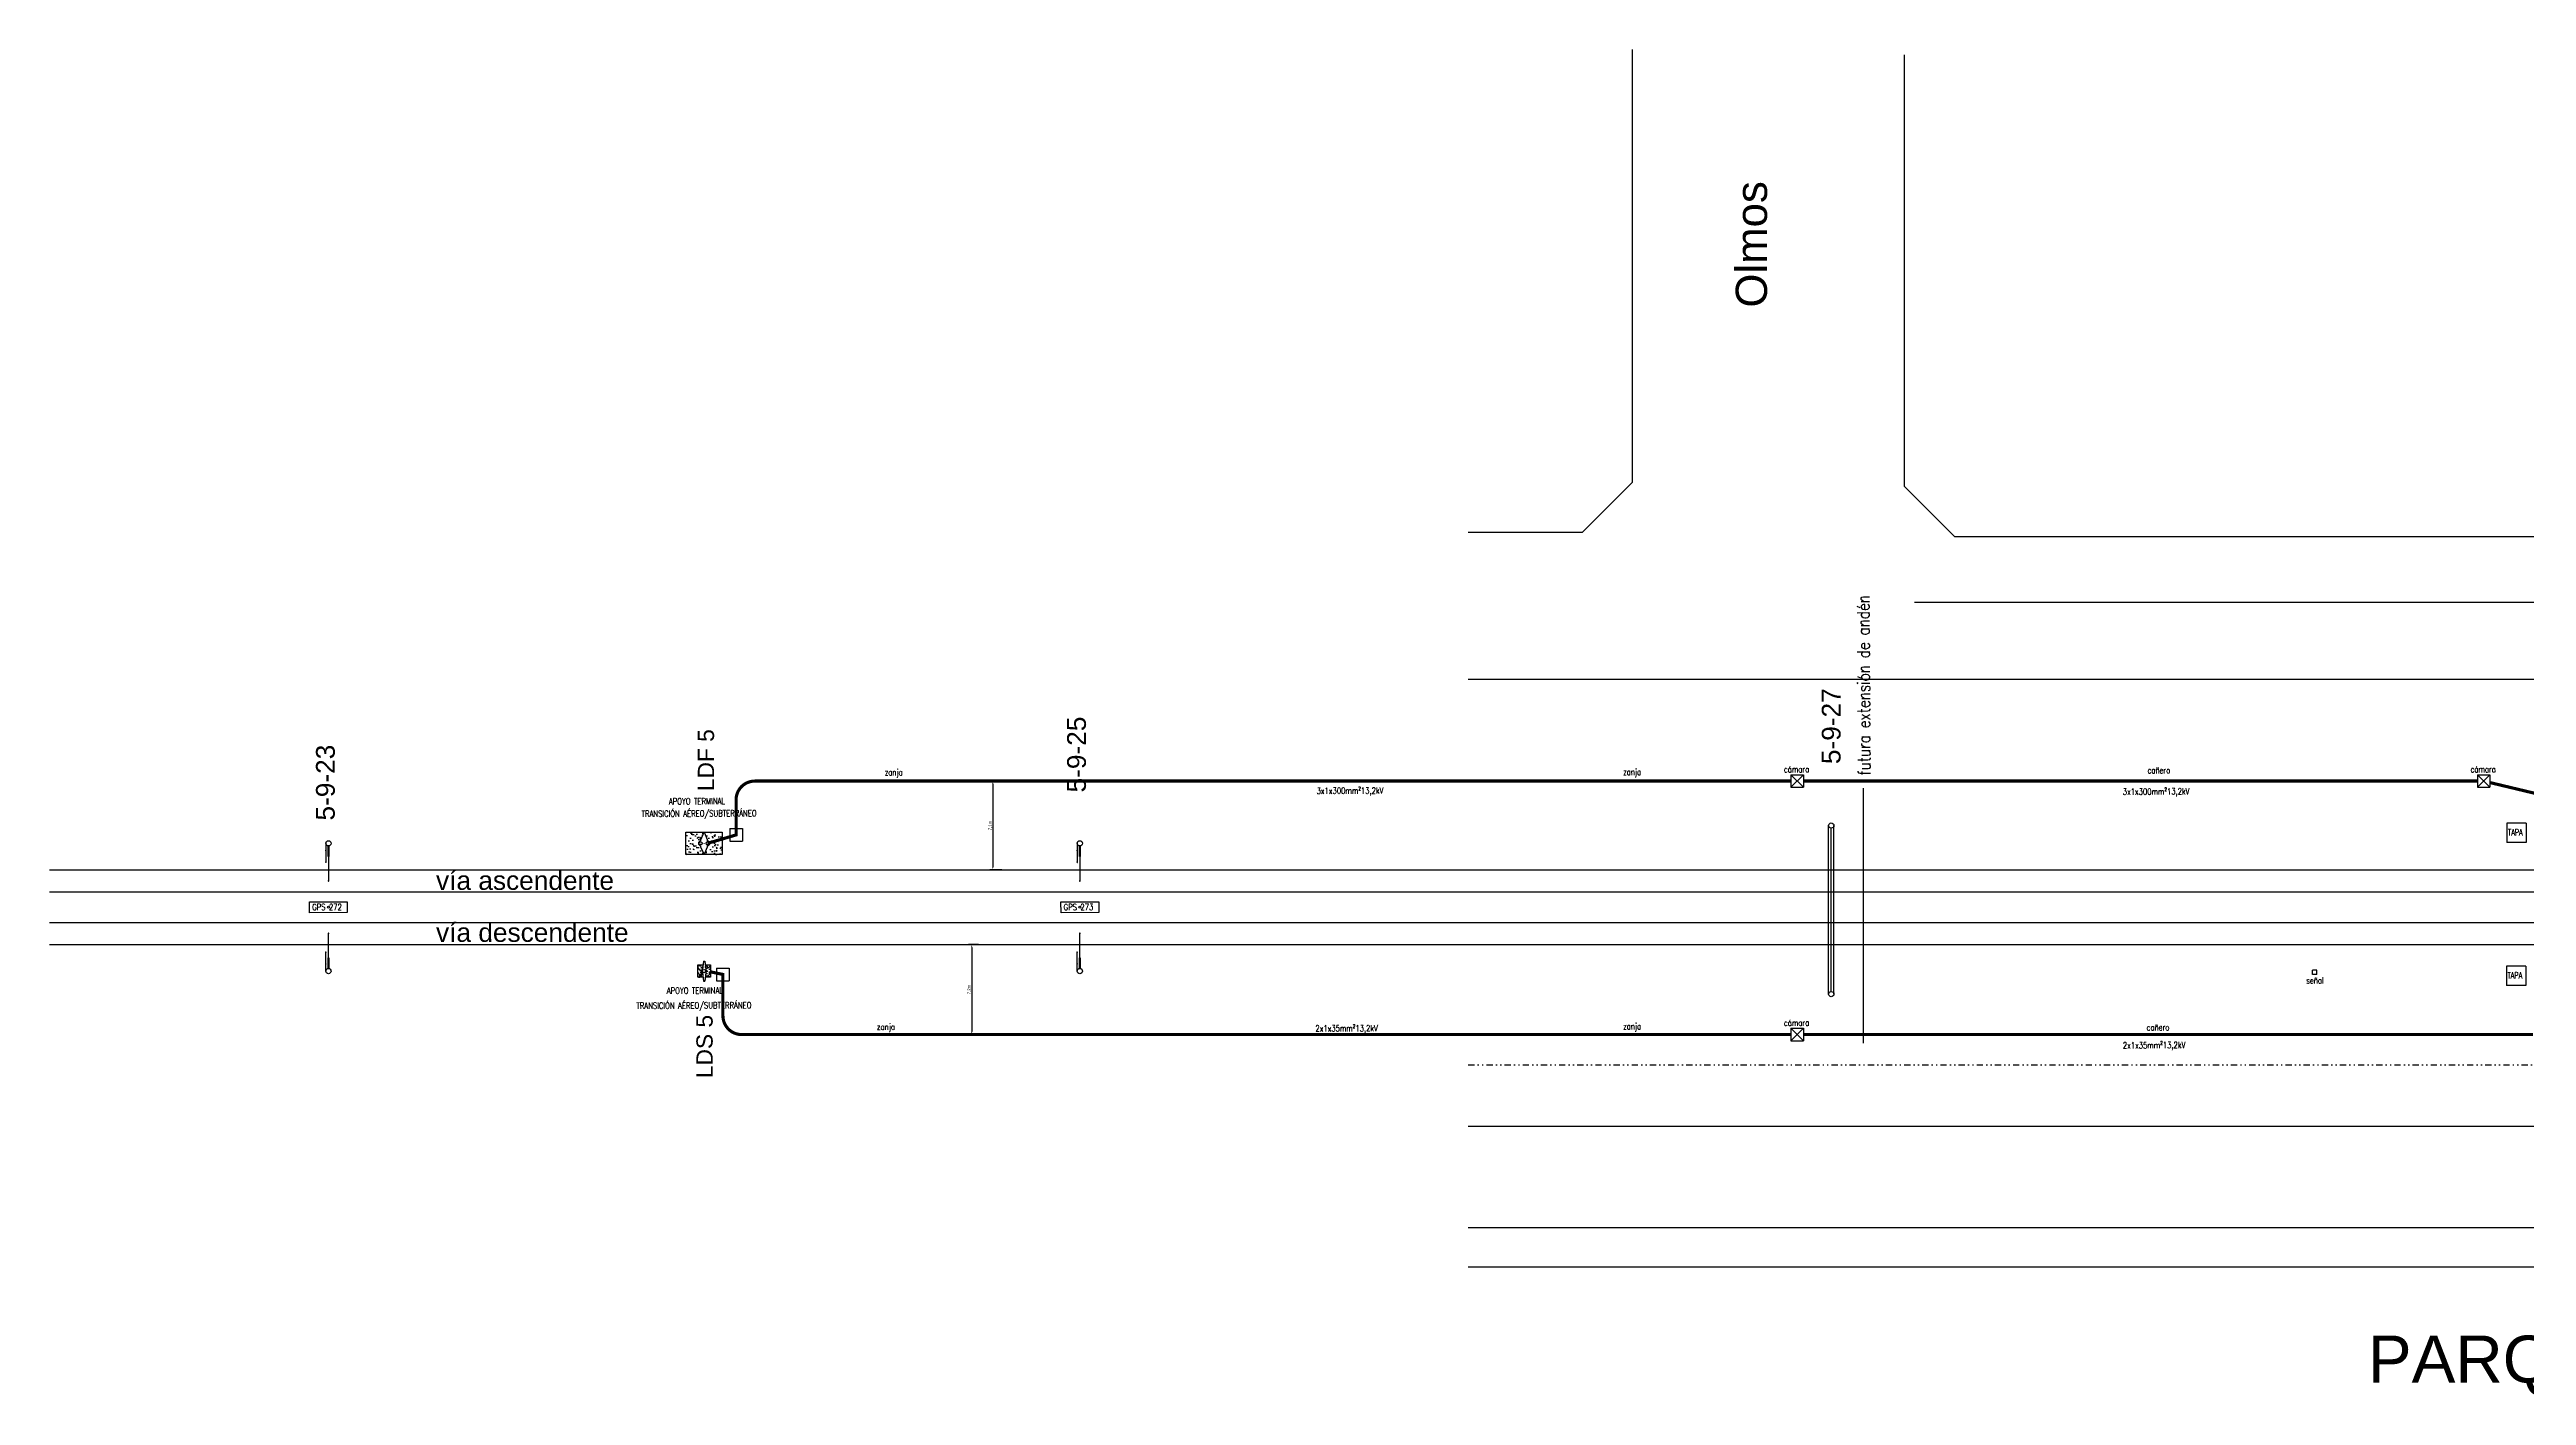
# Model space of a CAD drawing. Header units: millimetres. Extents: x 2221 to 2794, y 740 to 870.
# Drawn here: x 2220.9 to 2418.7, y 739.9 to 847.4 of the extents above; entities that cross this region are included whole.
import ezdxf

# ---------------------------------------------------------------- set-up
doc = ezdxf.new("R2010")
doc.units = ezdxf.units.MM
doc.linetypes.add('DIVIDE', pattern=[1.25, 0.5, -0.25, 0, -0.25, 0, -0.25])
doc.linetypes.add('HIDDEN2', pattern=[4.7625, 3.175, -1.5875])
for name, color, linetype in [('CALLES', 8, 'Continuous'), ('LINEA02', 8, 'Continuous'), ('n° de postación', 1, 'Continuous'), ('postes catenaria', 4, 'Continuous'), ('textos', 7, 'Continuous'), ('Textos catenaria', 7, 'Continuous'), ('TITULO', 8, 'DIVIDE'), ('vías', 8, 'Continuous')]:
    doc.layers.add(name, color=color, linetype=linetype)
doc.styles.add('ROMANS', font='arial.ttf', dxfattribs={"width": 0.7})
doc.styles.add('SIMPLEX', font='simplex.shx', dxfattribs={"width": 0.75})
doc.dimstyles.new('ISO-25', dxfattribs={"dimtxt": 0.25, "dimasz": 0.25, "dimexe": 0.25, "dimexo": 0.1, "dimgap": 0.05, "dimtad": 1, "dimtxsty": 'Standard', "dimcen": 0.25, "dimadec": 0, "dimazin": 0, "dimtfac": 1, "dimtmove": 0, "dimatfit": 3, "dimfxl": 1, "dimarcsym": 0})
pattern_1 = [(50, (-2624.04677, -773.78864), (0.45546167, -0.039847714), [0.047625, -0.523875]), (355, (-2624.04677, -773.78864), (-0.088107065, 0.47764161), [0.0381, -0.4191]), (100.451, (-2624.0088, -773.79196), (0.367356254, 0.43779172), [0.040475, -0.445225]), (46.1842, (-2624.04677, -773.66164), (0.6776976, -0.10510582), [0.0714375, -0.7858125]), (96.6356, (-2623.9903, -773.6704), (0.59351059, 0.61856389), [0.0607125, -0.6678375]), (351.184, (-2624.0468, -773.66164), (0.59351151, 0.6185628), [0.05715, -0.62865]), (21, (-2623.98327, -773.6934), (0.3790372, -0.255663796), [0.047625, -0.523875]), (326, (-2623.98327, -773.6934), (0.15450507, 0.460469915), [0.0381, -0.4191]), (71.4514, (-2623.9517, -773.7147), (0.53354123, 0.204807144), [0.040475, -0.445225]), (37.5, (-2624.04677, -773.78864), (0.007721508, 0.211387597), [0, -0.41402, 0, -0.42545, 0, -0.4206875]), (7.5, (-2624.04677, -773.78864), (0.167049156, 0.250451437), [0, -0.24257, 0, -0.404495, 0, -0.1603375]), (327.5, (-2624.18837, -773.78864), (0.338976488, -0.01432186), [0, -0.15875, 0, -0.4953, 0, -0.657225]), (317.5, (-2624.25187, -773.78864), (0.370322953, 0.063566228), [0, -0.206375, 0, -0.32893, 0, -0.466725])]

# ---------------------------------------------------------------- blocks, each defined once
blk = doc.blocks.new('estructura tipo A con base')
h = blk.add_hatch()
h.set_pattern_fill('AR-CONC', color=8, scale=0.005, style=0)
h.set_pattern_definition([(50, (-2627.5983, -783.80706), (0.91092334, -0.07969543), [0.09525, -1.04775]), (355, (-2627.5983, -783.8071), (-0.17621413, 0.9552832), [0.0762, -0.8382]), (100.451, (-2627.5224, -783.8137), (0.7347125, 0.87558344), [0.08095, -0.89045]), (46.1842, (-2627.5983, -783.5531), (1.3553952, -0.21021164), [0.142875, -1.571625]), (96.6356, (-2627.4854, -783.5706), (1.1870212, 1.2371278), [0.121425, -1.335675]), (351.184, (-2627.5983, -783.553), (1.187023, 1.2371256), [0.1143, -1.2573]), (21, (-2627.4713, -783.61656), (0.7580744, -0.5113276), [0.09525, -1.04775]), (326, (-2627.4713, -783.6166), (0.30901014, 0.92093983), [0.0762, -0.8382]), (71.4514, (-2627.4081, -783.6592), (1.06708245, 0.4096143), [0.08095, -0.89045]), (37.5, (-2627.5983, -783.80706), (0.015443016, 0.422775194), [0, -0.82804, 0, -0.8509, 0, -0.841375]), (7.5, (-2627.5983, -783.80706), (0.33409831, 0.500902874), [0, -0.48514, 0, -0.80899, 0, -0.320675]), (327.5, (-2627.88152, -783.80706), (0.677952976, -0.02864372), [0, -0.3175, 0, -0.9906, 0, -1.31445]), (317.5, (-2628.0085, -783.80706), (0.74064591, 0.12713246), [0, -0.41275, 0, -0.65786, 0, -0.93345])])
h.paths.add_polyline_path([(-1.45, -0.9), (1.45, -0.9), (1.45, 0.9), (-1.45, 0.9)])
h.paths.add_polyline_path([(-0.28, 0.18), (-0.28, 0.25), (-0.05, 0.8), (0.05, 0.8), (0.28, 0.28), (0.28, 0.18, -1), (0.28, -0.18), (0.28, -0.28), (0.05, -0.8), (-0.05, -0.8), (-0.28, -0.28), (-0.28, -0.18, -1)], flags=16)
h.paths.add_polyline_path([(-0.15, 0, -1), (-0.41, 0, -1)], flags=0)
h.paths.add_polyline_path([(0, 0, -1), (0, 0, -1)], flags=0)
h.paths.add_polyline_path([(0.41, 0, -1), (0.15, 0, -1)], flags=0)
blk.add_lwpolyline([(1.45, -0.9), (-1.45, -0.9), (-1.45, 0.9), (1.45, 0.9)], close=True)
at = {"color": 6}
blk.add_lwpolyline([(-0.28, -0.28), (-0.05, -0.8), (0.05, -0.8), (0.28, -0.28), (0.28, -0.18, 1), (0.28, 0.18), (0.28, 0.28), (0.05, 0.8), (-0.05, 0.8), (-0.28, 0.25), (-0.28, 0.18, 1), (-0.28, -0.18)], format="xyb", close=True, dxfattribs=at)
for centre, radius in [((-0.28, 0), 0.13), ((0, 0), 0.0021), ((0.28, 0), 0.13)]:
    blk.add_circle(centre, radius, dxfattribs=at)
blk = doc.blocks.new('estructura terminal o retención para LDS')
h = blk.add_hatch()
h.set_pattern_fill('AR-CONC', color=8, scale=0.0025, style=0)
h.set_pattern_definition(pattern_1)
h.paths.add_polyline_path([(-0.5, -0.5), (-0.09, -0.5), (-0.14, -0.11, -0.352658), (-0.14, 0.11), (-0.09, 0.5), (-0.5, 0.5)])
h = blk.add_hatch()
h.set_pattern_fill('AR-CONC', color=8, scale=0.0025, style=0)
h.set_pattern_definition(pattern_1)
h.paths.add_polyline_path([(0.14, -0.11), (0.09, -0.5), (0.5, -0.5), (0.5, 0.5), (0.09, 0.5), (0.14, 0.11, -0.352658)])
at = {"color": 6}
for p, q in [((-0.05, 0.8), (-0.14, 0.11)), ((-0.05, 0.8), (0.05, 0.8)), ((0.05, 0.8), (0.14, 0.11)), ((-0.14, -0.11), (-0.05, -0.8)), ((-0.05, -0.8), (0.05, -0.8)), ((0.14, -0.11), (0.05, -0.8))]:
    blk.add_line(p, q, dxfattribs=at)
for points in [[(-0.09, -0.5), (-0.5, -0.5), (-0.5, 0.5), (-0.09, 0.5)], [(0.09, 0.5), (0.5, 0.5), (0.5, -0.5), (0.09, -0.5)]]:
    blk.add_lwpolyline(points)
blk.add_circle((0, 0), 0.13, dxfattribs=at)
for start, end in [(141.1488, 218.8512), (321.1488, 38.8512)]:
    blk.add_arc((0, 0), 0.18, start, end, dxfattribs=at)
blk = doc.blocks.new('cámara LDF-LDS')
at = {"color": 6}
for p, q in [((-0.5, 0.5), (0.5, 0.5)), ((-0.5, 0.5), (-0.5, -0.5)), ((-0.5, 0.5), (0.5, -0.5)), ((0.5, 0.5), (-0.5, -0.5)), ((0.5, 0.5), (0.5, -0.5)), ((-0.5, -0.5), (0.5, -0.5))]:
    blk.add_line(p, q, dxfattribs=at)
blk = doc.blocks.new('*D11')
at = {"color": 0, "lineweight": -2, "transparency": 16777216}
for p, q in [((2296.99, 788.98), (2296.01, 788.98)), ((2296.26, 788.73), (2296.26, 782.13)), ((2296.99, 781.88), (2296.01, 781.88))]:
    blk.add_line(p, q, dxfattribs=at)
at = {"color": 0, "transparency": 16777216}
for points in [[(2296.22, 788.73), (2296.3, 788.73), (2296.26, 788.98)], [(2296.22, 782.13), (2296.3, 782.13), (2296.26, 781.88)]]:
    blk.add_solid(points, dxfattribs=at)
at = {"layer": 'Defpoints', "color": 0, "transparency": 16777216}
for p in [(2297.09, 788.98), (2296.26, 781.88), (2297.09, 781.88)]:
    blk.add_point(p, dxfattribs=at)
at = {"color": 0, "transparency": 16777216, "insert": (2296.06, 785.43), "char_height": 0.25, "attachment_point": 5, "rotation": 90}
blk.add_mtext('7,1m', dxfattribs=at)
blk = doc.blocks.new('*D12')
at = {"color": 0, "lineweight": -2, "transparency": 16777216}
for p, q in [((2295.11, 775.94), (2294.33, 775.94)), ((2294.58, 775.69), (2294.58, 768.99)), ((2295.11, 768.74), (2294.33, 768.74))]:
    blk.add_line(p, q, dxfattribs=at)
at = {"color": 0, "transparency": 16777216}
for points in [[(2294.53, 775.69), (2294.62, 775.69), (2294.58, 775.94)], [(2294.53, 768.99), (2294.62, 768.99), (2294.58, 768.74)]]:
    blk.add_solid(points, dxfattribs=at)
at = {"layer": 'Defpoints', "color": 0, "transparency": 16777216}
for p in [(2295.21, 775.94), (2294.58, 768.74), (2295.21, 768.74)]:
    blk.add_point(p, dxfattribs=at)
at = {"color": 0, "transparency": 16777216, "insert": (2294.38, 772.34), "char_height": 0.25, "attachment_point": 5, "rotation": 90}
blk.add_mtext('7,2m', dxfattribs=at)

msp = doc.modelspace()

# ---------------------------------------------------------------- linework, layer by layer
for p, q in [((2417.153, 785.629), (2417.153, 784.079)), ((2418.703, 785.629), (2417.153, 785.629)), ((2418.703, 785.629), (2418.703, 784.079)), ((2418.703, 784.079), (2417.153, 784.079)), ((2241.7, 779.332), (2244.712, 779.348)), ((2241.705, 778.469), (2241.7, 779.332)), ((2244.712, 779.348), (2244.716, 778.486)), ((2301.7, 779.332), (2304.712, 779.348)), ((2301.705, 778.469), (2301.7, 779.332)), ((2304.712, 779.348), (2304.716, 778.486)), ((2244.716, 778.486), (2241.705, 778.469)), ((2304.716, 778.486), (2301.705, 778.469)), ((2401.974, 773.891), (2401.624, 773.887)), ((2401.628, 773.537), (2401.624, 773.887)), ((2401.978, 773.541), (2401.628, 773.537)), ((2401.978, 773.541), (2401.974, 773.891)), ((2417.113, 774.209), (2417.113, 772.659)), ((2418.663, 774.209), (2417.113, 774.209)), ((2418.663, 774.209), (2418.663, 772.659)), ((2418.663, 772.659), (2417.113, 772.659))]:
    msp.add_line(p, q)
at = {"color": 8}
for p, q in [((2275.258, 785.179), (2276.258, 785.179)), ((2275.258, 785.179), (2275.258, 784.179)), ((2275.258, 784.179), (2276.258, 784.179)), ((2276.258, 785.179), (2276.258, 784.179)), ((2274.208, 774.039), (2275.208, 774.039)), ((2274.208, 774.039), (2274.208, 773.039)), ((2275.208, 774.039), (2275.208, 773.039)), ((2274.208, 773.039), (2275.208, 773.039))]:
    msp.add_line(p, q, dxfattribs=at)
at = {"color": 5, "linetype": 'HIDDEN2', "lineweight": 30, "ltscale": 0.25, "const_width": 0.25}
msp.add_lwpolyline([(2273.488, 784.009), (2275.758, 784.679), (2275.758, 787.479, -0.4142136), (2277.258, 788.979), (2359.979, 788.979)], format="xyb", dxfattribs=at)
at = {"color": 5, "linetype": 'HIDDEN2', "ltscale": 0.25, "const_width": 0.25}
msp.add_lwpolyline([(2273.708, 773.751), (2274.708, 773.539), (2274.708, 770.239, 0.4142136), (2276.208, 768.739), (2359.979, 768.739)], format="xyb", dxfattribs=at)
for centre in [(2243.208, 778.909), (2303.208, 778.909)]:
    msp.add_circle(centre, 0.0747)
at = {"layer": 'CALLES'}
for p, q in [((2347.311, 847.383), (2347.311, 812.814)), ((2369.039, 846.949), (2369.039, 812.514)), ((2343.311, 808.814), (2347.311, 812.814)), ((2373.039, 808.514), (2369.039, 812.514)), ((2343.311, 808.814), (2334.222, 808.814)), ((2373.039, 808.514), (2477.927, 808.514)), ((2484.442, 803.244), (2369.862, 803.244)), ((2334.222, 753.334), (2531.616, 753.334)), ((2334.222, 750.184), (2529.966, 750.184))]:
    msp.add_line(p, q, dxfattribs=at)
at = {"layer": 'LINEA02'}
for p, q in [((2334.222, 797.114), (2714.982, 797.114)), ((2334.222, 761.434), (2524.361, 761.434))]:
    msp.add_line(p, q, dxfattribs=at)
at = {"layer": 'LINEA02', "color": 1}
msp.add_line((2365.753, 788.414), (2365.753, 768.048), dxfattribs=at)
at = {"layer": 'LINEA02', "color": 11, "const_width": 0.25}
for points in [[(2414.803, 788.979), (2360.979, 788.979)], [(2424.407, 786.798), (2415.803, 788.859)], [(2360.979, 768.739), (2419.233, 768.739)]]:
    msp.add_lwpolyline(points, dxfattribs=at)
at = {"layer": 'postes catenaria'}
for p, q in [((2362.998, 771.969), (2362.998, 785.429)), ((2363.208, 772.179), (2363.208, 785.219)), ((2363.418, 771.969), (2363.418, 785.429)), ((2242.998, 784.009), (2242.998, 782.509)), ((2243.136, 783.749), (2243.281, 783.749)), ((2243.136, 783.699), (2243.281, 783.699)), ((2243.136, 783.649), (2243.281, 783.649)), ((2243.136, 783.599), (2243.281, 783.599)), ((2243.136, 783.549), (2243.281, 783.549)), ((2243.136, 783.499), (2243.281, 783.499)), ((2243.136, 783.449), (2243.281, 783.449)), ((2243.136, 783.399), (2243.281, 783.399)), ((2243.136, 783.349), (2243.281, 783.349)), ((2243.136, 783.299), (2243.281, 783.299)), ((2243.136, 783.249), (2243.281, 783.249)), ((2243.208, 783.749), (2243.208, 781.009)), ((2302.998, 784.009), (2302.998, 782.509)), ((2303.136, 783.749), (2303.281, 783.749)), ((2303.136, 783.699), (2303.281, 783.699)), ((2303.136, 783.649), (2303.281, 783.649)), ((2303.136, 783.599), (2303.281, 783.599)), ((2303.136, 783.549), (2303.281, 783.549)), ((2303.136, 783.499), (2303.281, 783.499)), ((2303.136, 783.449), (2303.281, 783.449)), ((2303.136, 783.399), (2303.281, 783.399)), ((2303.136, 783.349), (2303.281, 783.349)), ((2303.136, 783.299), (2303.281, 783.299)), ((2303.136, 783.249), (2303.281, 783.249)), ((2303.208, 783.749), (2303.208, 781.009)), ((2243.136, 783.199), (2243.281, 783.199)), ((2243.136, 783.149), (2243.281, 783.149)), ((2243.136, 783.099), (2243.281, 783.099)), ((2243.136, 783.049), (2243.281, 783.049)), ((2243.136, 782.999), (2243.281, 782.999)), ((2303.136, 783.199), (2303.281, 783.199)), ((2303.136, 783.149), (2303.281, 783.149)), ((2303.136, 783.099), (2303.281, 783.099)), ((2303.136, 783.049), (2303.281, 783.049)), ((2303.136, 782.999), (2303.281, 782.999)), ((2242.998, 773.809), (2242.998, 775.309)), ((2243.208, 774.069), (2243.208, 776.809)), ((2302.998, 773.809), (2302.998, 775.309)), ((2303.208, 774.069), (2303.208, 776.809)), ((2243.281, 774.819), (2243.136, 774.819)), ((2243.281, 774.769), (2243.136, 774.769)), ((2243.281, 774.719), (2243.136, 774.719)), ((2243.281, 774.669), (2243.136, 774.669)), ((2243.281, 774.619), (2243.136, 774.619)), ((2243.281, 774.569), (2243.136, 774.569)), ((2243.281, 774.519), (2243.136, 774.519)), ((2243.281, 774.469), (2243.136, 774.469)), ((2243.281, 774.419), (2243.136, 774.419)), ((2243.281, 774.369), (2243.136, 774.369)), ((2243.281, 774.319), (2243.136, 774.319)), ((2243.281, 774.269), (2243.136, 774.269)), ((2243.281, 774.219), (2243.136, 774.219)), ((2243.281, 774.169), (2243.136, 774.169)), ((2243.281, 774.119), (2243.136, 774.119)), ((2243.281, 774.069), (2243.136, 774.069)), ((2303.281, 774.819), (2303.136, 774.819)), ((2303.281, 774.769), (2303.136, 774.769)), ((2303.281, 774.719), (2303.136, 774.719)), ((2303.281, 774.669), (2303.136, 774.669)), ((2303.281, 774.619), (2303.136, 774.619)), ((2303.281, 774.569), (2303.136, 774.569)), ((2303.281, 774.519), (2303.136, 774.519)), ((2303.281, 774.469), (2303.136, 774.469)), ((2303.281, 774.419), (2303.136, 774.419)), ((2303.281, 774.369), (2303.136, 774.369)), ((2303.281, 774.319), (2303.136, 774.319)), ((2303.281, 774.269), (2303.136, 774.269)), ((2303.281, 774.219), (2303.136, 774.219)), ((2303.281, 774.169), (2303.136, 774.169)), ((2303.281, 774.119), (2303.136, 774.119)), ((2303.281, 774.069), (2303.136, 774.069))]:
    msp.add_line(p, q, dxfattribs=at)
for centre in [(2363.208, 785.429), (2243.208, 784.009), (2303.208, 784.009), (2243.208, 773.809), (2303.208, 773.809), (2363.208, 771.969)]:
    msp.add_circle(centre, 0.21, dxfattribs=at)
for centre, start, end in [((2242.998, 783.429), 37.02813, 217.02813), ((2242.998, 783.429), 217.02813, 37.02813), ((2302.998, 783.429), 37.02813, 217.02813), ((2302.998, 783.429), 217.02813, 37.02813), ((2242.998, 782.509), 37.02813, 217.02813), ((2242.998, 782.509), 217.02813, 37.02813), ((2302.998, 782.509), 37.02813, 217.02813), ((2302.998, 782.509), 217.02813, 37.02813), ((2243.208, 781.009), 37.02813, 217.02813), ((2243.208, 781.009), 217.02813, 37.02813), ((2303.208, 781.009), 37.02813, 217.02813), ((2303.208, 781.009), 217.02813, 37.02813), ((2242.998, 775.309), 142.97187, 322.97187), ((2242.998, 775.309), 322.97187, 142.97187), ((2243.208, 776.809), 142.97187, 322.97187), ((2243.208, 776.809), 322.97187, 142.97187), ((2302.998, 775.309), 142.97187, 322.97187), ((2302.998, 775.309), 322.97187, 142.97187), ((2303.208, 776.809), 142.97187, 322.97187), ((2303.208, 776.809), 322.97187, 142.97187), ((2242.998, 774.389), 142.97187, 322.97187), ((2242.998, 774.389), 322.97187, 142.97187), ((2302.998, 774.389), 142.97187, 322.97187), ((2302.998, 774.389), 322.97187, 142.97187)]:
    msp.add_arc(centre, 0.025, start, end, dxfattribs=at)
at = {"layer": 'TITULO'}
msp.add_line((2334.222, 766.334), (2794.147, 766.334), dxfattribs=at)
at = {"layer": 'vías'}
for p, q in [((2220.939, 781.879), (2421.978, 781.879)), ((2220.939, 780.139), (2421.976, 780.139)), ((2220.939, 777.679), (2421.974, 777.679)), ((2220.939, 775.939), (2421.972, 775.939))]:
    msp.add_line(p, q, dxfattribs=at)

# ---------------------------------------------------------------- block references
for name, p in [('cámara LDF-LDS', (2360.479, 788.979)), ('cámara LDF-LDS', (2415.303, 788.979)), ('estructura tipo A con base', (2273.208, 784.009)), ('estructura terminal o retención para LDS', (2273.208, 773.809)), ('cámara LDF-LDS', (2360.479, 768.739))]:
    msp.add_blockref(name, p)

# ---------------------------------------------------------------- texts
at = {"layer": 'n° de postación', "style": 'ROMANS'}
for s, height, p in [('5-9-27', 1.5, (2363.951, 790.332)), ('5-9-25', 1.5, (2303.692, 788.069)), ('5-9-23', 1.5, (2243.716, 785.826)), ('LDF 5', 1.3, (2273.999, 788.175)), ('LDS 5', 1.3, (2273.888, 765.262))]:
    msp.add_text(s, height=height, rotation=90, dxfattribs=at).set_placement(p)
at = {"layer": 'textos', "style": 'ROMANS'}
msp.add_text('Olmos', height=2.5, rotation=90, dxfattribs=at).set_placement((2358.08, 826.782))
for s, height, p in [('vía ascendente', 1.5, (2251.801, 780.293)), ('vía descendente', 1.5, (2251.801, 776.142)), ('PARQUE PRESIDENTE SARMIENTO', 3.75, (2406.057, 740.956))]:
    msp.add_text(s, height=height, dxfattribs=at).set_placement(p)
at = {"layer": 'Textos catenaria', "color": 1, "style": 'SIMPLEX', "width": 0.8}
msp.add_text('futura extensión de andén', height=1, rotation=90.31934, dxfattribs=at).set_placement((2366.337, 789.434))
at = {"layer": 'Textos catenaria', "style": 'SIMPLEX'}
for s, width, p in [('zanja', 0.8, (2287.625, 789.429)), ('zanja', 0.8, (2346.586, 789.452)), ('cámara', 0.8, (2359.428, 789.666)), ('cañero', 0.8, (2388.462, 789.588)), ('cámara', 0.8, (2414.252, 789.666)), ('APOYO TERMINAL', 0.8, (2270.392, 787.107)), ('3x1x300mm²13,2kV', 0.8, (2322.118, 787.946)), ('3x1x300mm²13,2kV', 0.8, (2386.484, 787.881)), ('TRANSICIÓN AÉREO/SUBTERRÁNEO', 0.8, (2268.212, 786.114)), ('TAPA', 0.75, (2417.248, 784.626)), ('GPS 272', 0.8, (2241.917, 778.662)), ('GPS 273', 0.8, (2301.917, 778.662)), ('señal', 0.8, (2401.138, 772.809)), ('TAPA', 0.75, (2417.208, 773.206)), ('TRANSICIÓN AÉREO/SUBTERRÁNEO', 0.8, (2267.797, 770.786)), ('APOYO TERMINAL', 0.8, (2270.225, 771.99)), ('zanja', 0.8, (2287.011, 769.106)), ('2x1x35mm²13,2kV', 0.8, (2322.021, 768.976)), ('zanja', 0.8, (2346.586, 769.142)), ('cámara', 0.8, (2359.428, 769.426)), ('cañero', 0.8, (2388.39, 769.058)), ('2x1x35mm²13,2kV', 0.8, (2386.493, 767.629))]:
    msp.add_text(s, height=0.5, rotation=0.31934, dxfattribs=dict(at, width=width)).set_placement(p)

# ---------------------------------------------------------------- dimensions: what is measured, and where the dimension line sits
dim = msp.add_aligned_dim(p1=(2297.091, 788.979), p2=(2297.091, 781.879), distance=-0.832, dimstyle='ISO-25', override={"dimpost": 'm'})
dim.commit()
dim.dimension.update_dxf_attribs({"geometry": '*D11', "text_midpoint": (2296.063, 785.429)})
dim = msp.add_linear_dim(base=(2294.577, 768.739), p1=(2295.213, 775.939), p2=(2295.213, 768.739), angle=90, dimstyle='ISO-25', override={"dimpost": 'm'})
dim.commit()
dim.dimension.update_dxf_attribs({"geometry": '*D12', "text_midpoint": (2294.381, 772.339)})

doc.saveas('drawing.dxf')
